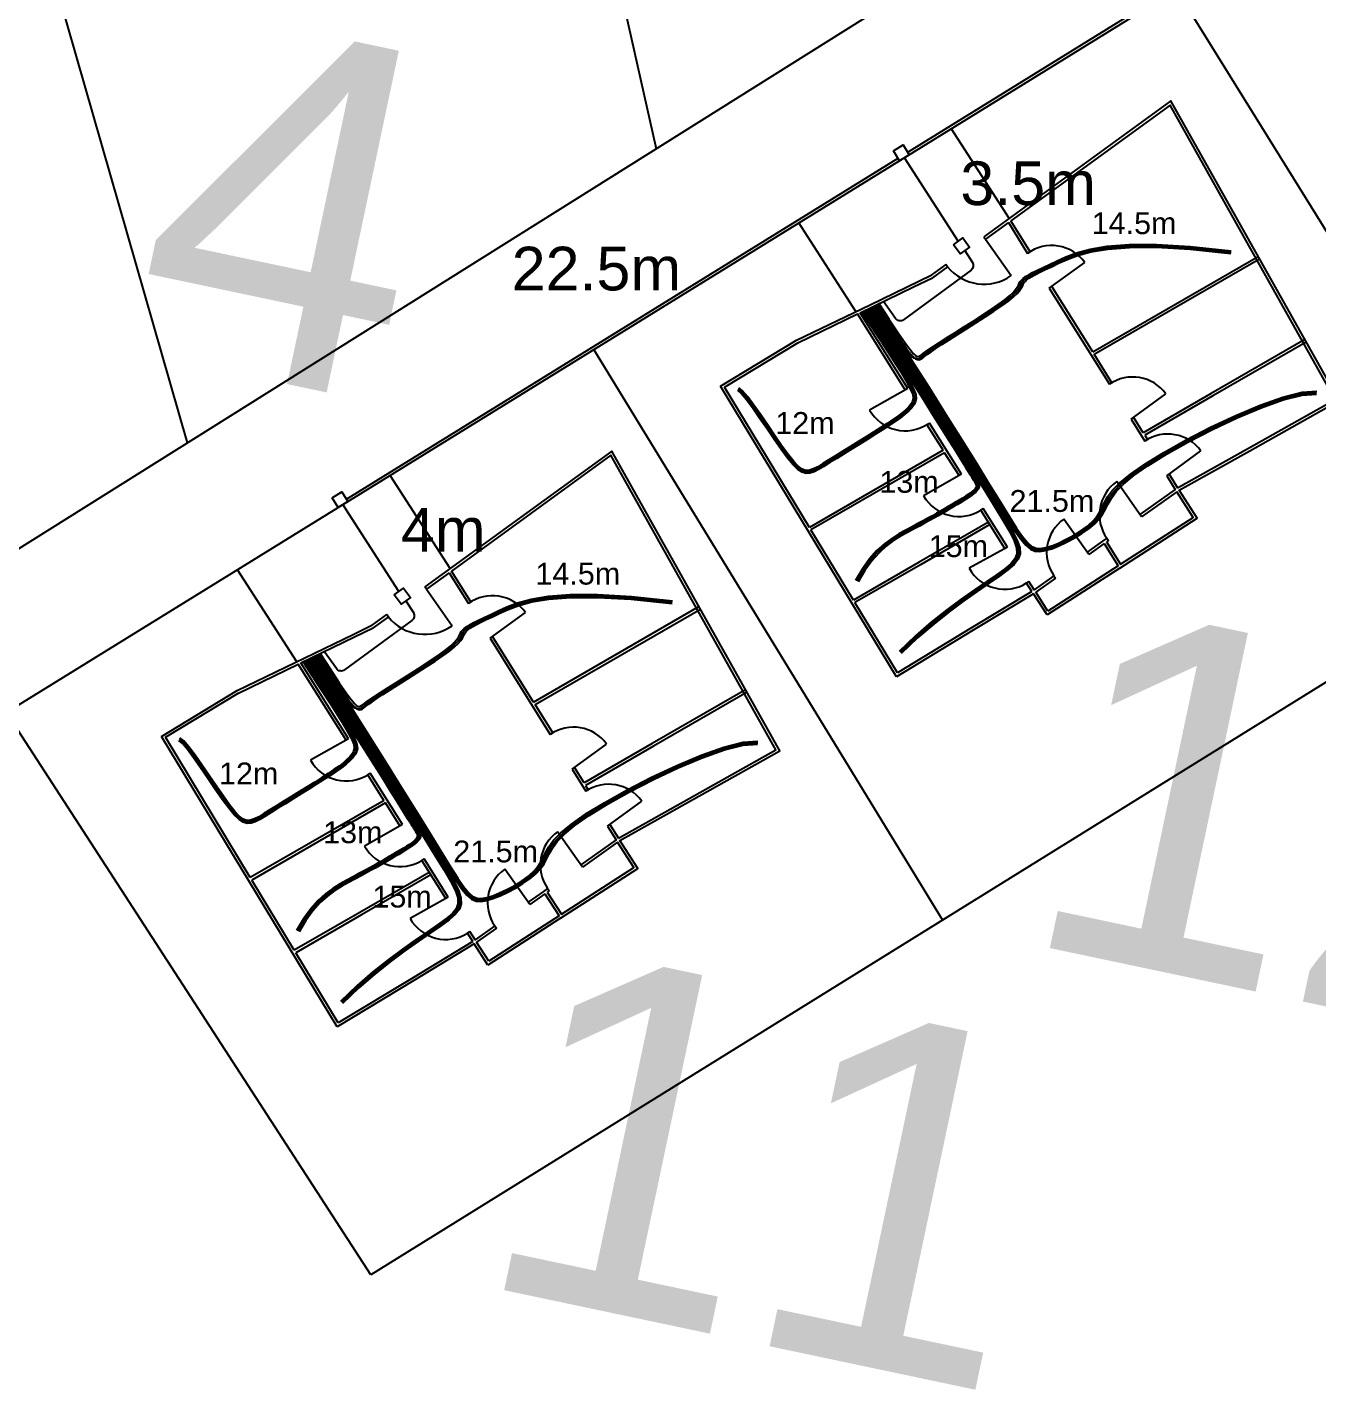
# Model space of a CAD drawing. Header units: millimetres. Extents: x 68 to 789, y 45 to 125.
# Drawn here: x 131 to 175.92, y 45.22 to 92.65 of the extents above; entities that cross this region are included whole.
import ezdxf

# ---------------------------------------------------------------- set-up
doc = ezdxf.new("R2010")
doc.units = ezdxf.units.MM
for name, color, linetype in [('CI', 3, 'Continuous'), ('CS', 2, 'Continuous'), ('Finca', 7, 'Continuous')]:
    doc.layers.add(name, color=color, linetype=linetype)
doc.styles.get("Standard").update_dxf_attribs({"font": 'arial.ttf'})

msp = doc.modelspace()

# ---------------------------------------------------------------- linework, layer by layer
at = {"layer": 'CI'}
for points in [[(160.554, 82.986), (160.918, 82.433), (161.251, 81.943), (161.505, 81.587), (161.693, 81.343), (161.828, 81.191), (161.92, 81.11), (161.984, 81.079), (162.032, 81.077), (162.074, 81.087), (162.118, 81.109), (162.172, 81.144), (162.243, 81.195), (162.337, 81.264), (162.462, 81.353), (162.624, 81.466), (162.83, 81.603), (163.085, 81.767), (163.377, 81.952), (163.694, 82.151), (164.02, 82.357), (164.343, 82.563), (164.649, 82.764), (164.923, 82.951), (165.153, 83.118), (165.328, 83.26), (165.454, 83.38), (165.542, 83.479), (165.6, 83.562), (165.638, 83.632), (165.666, 83.693), (165.694, 83.748), (165.732, 83.801), (165.787, 83.855), (165.864, 83.911), (165.964, 83.973), (166.091, 84.042), (166.246, 84.121), (166.431, 84.211), (166.649, 84.314), (166.902, 84.432), (167.198, 84.566), (167.561, 84.702), (168.024, 84.827), (168.616, 84.926), (169.369, 84.984), (170.313, 84.988), (171.48, 84.922), (172.899, 84.772)], [(160.599, 83.008), (160.95, 82.467), (161.261, 81.989), (161.484, 81.646), (161.633, 81.417), (161.724, 81.278), (161.77, 81.206), (161.788, 81.18), (161.79, 81.176), (161.79, 81.176), (161.791, 81.176), (161.792, 81.175), (161.796, 81.173), (161.801, 81.171), (161.809, 81.167), (161.82, 81.162), (161.835, 81.155), (161.854, 81.146), (161.876, 81.136), (161.901, 81.127), (161.929, 81.119), (161.957, 81.113), (161.987, 81.11), (162.017, 81.112), (162.046, 81.119), (162.075, 81.134), (162.109, 81.157), (162.155, 81.193), (162.219, 81.243), (162.309, 81.31), (162.429, 81.397), (162.588, 81.507), (162.792, 81.641), (163.043, 81.802), (163.332, 81.984), (163.644, 82.18), (163.967, 82.384), (164.287, 82.588), (164.589, 82.787), (164.861, 82.972), (165.088, 83.139), (165.261, 83.28), (165.386, 83.399), (165.472, 83.498), (165.53, 83.582), (165.568, 83.652), (165.598, 83.714), (165.628, 83.771), (165.668, 83.825), (165.726, 83.881), (165.807, 83.94), (165.913, 84.004), (166.044, 84.076), (166.204, 84.157), (166.395, 84.249), (166.618, 84.354), (166.876, 84.475), (167.175, 84.61), (167.543, 84.748), (168.009, 84.875), (168.605, 84.975), (169.362, 85.034), (170.31, 85.038), (171.481, 84.972), (172.906, 84.821)], [(160.645, 83.03), (160.995, 82.496), (161.317, 82.015), (161.559, 81.668), (161.733, 81.431), (161.853, 81.286), (161.931, 81.21), (161.981, 81.183), (162.015, 81.183), (162.046, 81.194), (162.081, 81.215), (162.127, 81.247), (162.19, 81.293), (162.278, 81.357), (162.396, 81.441), (162.552, 81.548), (162.753, 81.679), (163.001, 81.837), (163.286, 82.016), (163.595, 82.21), (163.915, 82.411), (164.231, 82.613), (164.53, 82.81), (164.798, 82.994), (165.023, 83.159), (165.194, 83.3), (165.317, 83.418), (165.403, 83.517), (165.46, 83.601), (165.499, 83.673), (165.529, 83.736), (165.561, 83.794), (165.604, 83.85), (165.666, 83.907), (165.751, 83.968), (165.861, 84.035), (165.997, 84.109), (166.163, 84.192), (166.358, 84.287), (166.586, 84.395), (166.849, 84.518), (167.153, 84.655), (167.524, 84.795), (167.994, 84.923), (168.594, 85.024), (169.354, 85.084), (170.307, 85.088), (171.482, 85.022), (172.912, 84.871)], [(160.145, 82.788), (160.692, 81.947), (161.139, 81.255), (161.471, 80.73), (161.704, 80.342), (161.851, 80.064), (161.927, 79.869), (161.947, 79.73), (161.924, 79.618), (161.871, 79.512), (161.791, 79.403), (161.684, 79.293), (161.551, 79.177), (161.393, 79.056), (161.21, 78.927), (161.004, 78.79), (160.775, 78.641), (160.525, 78.482), (160.259, 78.314), (159.985, 78.142), (159.709, 77.971), (159.439, 77.803), (159.181, 77.643), (158.942, 77.496), (158.729, 77.365), (158.546, 77.254), (158.388, 77.171), (158.245, 77.122), (158.11, 77.115), (157.973, 77.157), (157.826, 77.255), (157.661, 77.416), (157.468, 77.647), (157.244, 77.949), (156.996, 78.303), (156.738, 78.68), (156.482, 79.056), (156.24, 79.402), (156.026, 79.693), (155.852, 79.903), (155.73, 80.004)], [(160.1, 82.766), (160.65, 81.92), (161.095, 81.231), (161.425, 80.709), (161.655, 80.326), (161.8, 80.054), (161.874, 79.865), (161.892, 79.732), (161.869, 79.626), (161.817, 79.524), (161.738, 79.421), (161.633, 79.315), (161.504, 79.203), (161.349, 79.086), (161.17, 78.96), (160.967, 78.825), (160.741, 78.679), (160.493, 78.521), (160.229, 78.354), (159.957, 78.184), (159.683, 78.013), (159.414, 77.846), (159.157, 77.687), (158.92, 77.541), (158.709, 77.411), (158.53, 77.303), (158.375, 77.222), (158.236, 77.175), (158.105, 77.17), (157.973, 77.214), (157.831, 77.313), (157.67, 77.474), (157.482, 77.704), (157.262, 78.005), (157.018, 78.356), (156.762, 78.731), (156.508, 79.104), (156.268, 79.448), (156.053, 79.738), (155.876, 79.947), (155.749, 80.05)], [(160.054, 82.744), (160.607, 81.894), (161.051, 81.207), (161.379, 80.689), (161.607, 80.31), (161.749, 80.044), (161.821, 79.861), (161.838, 79.733), (161.814, 79.634), (161.762, 79.537), (161.685, 79.439), (161.583, 79.337), (161.456, 79.229), (161.305, 79.115), (161.13, 78.992), (160.93, 78.86), (160.707, 78.716), (160.461, 78.559), (160.199, 78.394), (159.929, 78.225), (159.656, 78.055), (159.388, 77.889), (159.133, 77.731), (158.898, 77.586), (158.69, 77.458), (158.514, 77.351), (158.362, 77.273), (158.228, 77.228), (158.101, 77.225), (157.973, 77.27), (157.836, 77.37), (157.679, 77.532), (157.496, 77.761), (157.28, 78.061), (157.039, 78.41), (156.787, 78.782), (156.535, 79.152), (156.295, 79.495), (156.079, 79.783), (155.9, 79.992), (155.769, 80.096)], [(160.19, 82.81), (160.767, 81.921), (161.304, 81.085), (161.776, 80.346), (162.186, 79.699), (162.539, 79.138), (162.839, 78.659), (163.089, 78.256), (163.294, 77.925), (163.458, 77.659), (163.586, 77.452), (163.683, 77.295), (163.754, 77.18), (163.805, 77.098), (163.84, 77.041), (163.864, 77.002), (163.883, 76.971), (163.901, 76.942), (163.918, 76.914), (163.935, 76.886), (163.951, 76.859), (163.967, 76.833), (163.982, 76.807), (163.996, 76.782), (164.01, 76.757), (164.022, 76.732), (164.031, 76.707), (164.035, 76.681), (164.032, 76.653), (164.02, 76.622), (163.996, 76.586), (163.96, 76.546), (163.908, 76.5), (163.839, 76.447), (163.755, 76.389), (163.658, 76.325), (163.55, 76.258), (163.434, 76.187), (163.311, 76.113), (163.183, 76.038), (163.054, 75.962), (162.924, 75.886), (162.792, 75.809), (162.654, 75.73), (162.509, 75.647), (162.353, 75.561), (162.185, 75.468), (162.001, 75.37), (161.799, 75.264), (161.578, 75.148), (161.34, 75.015), (161.091, 74.857), (160.835, 74.665), (160.576, 74.43), (160.319, 74.145), (160.068, 73.8), (159.828, 73.388)], [(160.236, 82.832), (160.809, 81.948), (161.346, 81.112), (161.818, 80.373), (162.229, 79.726), (162.582, 79.165), (162.881, 78.685), (163.131, 78.282), (163.336, 77.951), (163.5, 77.686), (163.628, 77.478), (163.725, 77.321), (163.797, 77.206), (163.847, 77.124), (163.882, 77.067), (163.907, 77.028), (163.926, 76.997), (163.944, 76.968), (163.961, 76.939), (163.979, 76.911), (163.995, 76.883), (164.012, 76.855), (164.027, 76.828), (164.042, 76.8), (164.057, 76.773), (164.07, 76.745), (164.081, 76.716), (164.087, 76.686), (164.085, 76.653), (164.074, 76.617), (164.051, 76.577), (164.014, 76.533), (163.961, 76.482), (163.891, 76.426), (163.805, 76.364), (163.705, 76.297), (163.594, 76.226), (163.474, 76.153), (163.348, 76.077), (163.217, 76), (163.085, 75.923), (162.953, 75.845), (162.819, 75.767), (162.68, 75.687), (162.534, 75.604), (162.379, 75.517), (162.211, 75.425), (162.027, 75.327), (161.826, 75.222), (161.606, 75.106), (161.37, 74.974), (161.123, 74.817), (160.869, 74.627), (160.612, 74.395), (160.358, 74.113), (160.11, 73.772), (159.873, 73.365)], [(160.281, 82.854), (160.851, 81.975), (161.388, 81.139), (161.86, 80.4), (162.271, 79.752), (162.624, 79.191), (162.923, 78.712), (163.174, 78.309), (163.379, 77.977), (163.543, 77.712), (163.671, 77.505), (163.768, 77.348), (163.839, 77.232), (163.89, 77.15), (163.925, 77.093), (163.95, 77.054), (163.969, 77.022), (163.987, 76.993), (164.005, 76.964), (164.022, 76.935), (164.039, 76.907), (164.056, 76.878), (164.073, 76.849), (164.089, 76.819), (164.104, 76.789), (164.119, 76.758), (164.131, 76.725), (164.138, 76.691), (164.138, 76.654), (164.128, 76.613), (164.105, 76.569), (164.068, 76.519), (164.015, 76.465), (163.943, 76.404), (163.854, 76.339), (163.752, 76.269), (163.637, 76.195), (163.514, 76.119), (163.385, 76.041), (163.251, 75.962), (163.117, 75.883), (162.982, 75.804), (162.846, 75.725), (162.707, 75.645), (162.56, 75.561), (162.404, 75.474), (162.236, 75.382), (162.054, 75.284), (161.854, 75.179), (161.635, 75.065), (161.401, 74.934), (161.155, 74.778), (160.903, 74.589), (160.649, 74.36), (160.397, 74.081), (160.151, 73.744), (159.917, 73.342)], [(160.326, 82.876), (160.928, 81.945), (161.562, 80.952), (162.179, 79.977), (162.767, 79.039), (163.319, 78.155), (163.824, 77.341), (164.272, 76.615), (164.655, 75.995), (164.963, 75.491), (165.197, 75.09), (165.355, 74.774), (165.439, 74.523), (165.447, 74.318), (165.381, 74.141), (165.24, 73.972), (165.026, 73.793), (164.738, 73.587), (164.384, 73.346), (163.973, 73.066), (163.513, 72.743), (163.013, 72.372), (162.48, 71.948), (161.924, 71.466), (161.353, 70.922)], [(160.372, 82.898), (160.97, 81.972), (161.605, 80.978), (162.221, 80.004), (162.81, 79.065), (163.362, 78.18), (163.868, 77.365), (164.318, 76.637), (164.702, 76.014), (165.012, 75.506), (165.248, 75.102), (165.408, 74.781), (165.494, 74.526), (165.504, 74.317), (165.438, 74.135), (165.297, 73.961), (165.081, 73.777), (164.791, 73.566), (164.434, 73.321), (164.019, 73.037), (163.555, 72.711), (163.051, 72.337), (162.516, 71.912), (161.959, 71.43), (161.388, 70.887)], [(160.417, 82.92), (161.012, 81.999), (161.647, 81.005), (162.264, 80.03), (162.853, 79.091), (163.406, 78.204), (163.912, 77.388), (164.363, 76.658), (164.749, 76.033), (165.061, 75.522), (165.299, 75.114), (165.462, 74.789), (165.549, 74.529), (165.56, 74.315), (165.495, 74.128), (165.354, 73.95), (165.136, 73.761), (164.844, 73.545), (164.483, 73.295), (164.064, 73.008), (163.597, 72.678), (163.089, 72.302), (162.552, 71.875), (161.993, 71.393), (161.423, 70.852)], [(160.462, 82.942), (161.054, 82.026), (161.689, 81.032), (162.306, 80.057), (162.896, 79.117), (163.449, 78.229), (163.957, 77.411), (164.409, 76.68), (164.796, 76.052), (165.113, 75.539), (165.369, 75.137), (165.58, 74.834), (165.759, 74.619), (165.92, 74.482), (166.076, 74.412), (166.243, 74.398), (166.434, 74.431), (166.659, 74.499), (166.911, 74.598), (167.177, 74.722), (167.447, 74.866), (167.708, 75.024), (167.949, 75.193), (168.159, 75.366), (168.325, 75.538), (168.442, 75.708), (168.531, 75.879), (168.62, 76.06), (168.736, 76.259), (168.905, 76.484), (169.156, 76.742), (169.515, 77.041), (170.01, 77.388), (170.656, 77.787), (171.419, 78.214), (172.253, 78.644), (173.112, 79.049), (173.95, 79.402), (174.721, 79.676), (175.378, 79.843), (175.877, 79.876)], [(160.508, 82.964), (161.096, 82.053), (161.731, 81.059), (162.348, 80.084), (162.938, 79.144), (163.491, 78.257), (163.997, 77.441), (164.448, 76.711), (164.834, 76.085), (165.149, 75.575), (165.404, 75.176), (165.612, 74.876), (165.787, 74.664), (165.944, 74.53), (166.096, 74.462), (166.257, 74.45), (166.442, 74.483), (166.66, 74.55), (166.903, 74.647), (167.161, 74.768), (167.423, 74.908), (167.676, 75.063), (167.909, 75.228), (168.111, 75.397), (168.271, 75.567), (168.384, 75.733), (168.47, 75.903), (168.556, 76.084), (168.671, 76.282), (168.841, 76.507), (169.094, 76.766), (169.457, 77.067), (169.957, 77.417), (170.609, 77.819), (171.379, 78.25), (172.221, 78.684), (173.088, 79.092), (173.934, 79.448), (174.713, 79.724), (175.378, 79.892), (175.882, 79.926)], [(160.553, 82.986), (161.138, 82.08), (161.773, 81.086), (162.39, 80.111), (162.979, 79.172), (163.532, 78.286), (164.038, 77.47), (164.488, 76.742), (164.873, 76.118), (165.186, 75.611), (165.438, 75.215), (165.644, 74.918), (165.816, 74.709), (165.968, 74.578), (166.116, 74.512), (166.271, 74.502), (166.45, 74.535), (166.66, 74.601), (166.896, 74.696), (167.145, 74.814), (167.398, 74.951), (167.643, 75.102), (167.868, 75.263), (168.063, 75.429), (168.217, 75.595), (168.325, 75.759), (168.408, 75.927), (168.492, 76.107), (168.607, 76.305), (168.777, 76.531), (169.032, 76.791), (169.398, 77.094), (169.903, 77.446), (170.561, 77.851), (171.339, 78.286), (172.189, 78.723), (173.064, 79.135), (173.918, 79.494), (174.705, 79.772), (175.377, 79.942), (175.887, 79.976)], [(141.1, 70.802), (141.463, 70.251), (141.795, 69.761), (142.05, 69.405), (142.238, 69.161), (142.372, 69.009), (142.465, 68.928), (142.529, 68.896), (142.576, 68.895), (142.618, 68.905), (142.663, 68.927), (142.717, 68.962), (142.787, 69.013), (142.882, 69.082), (143.006, 69.171), (143.168, 69.284), (143.375, 69.421), (143.63, 69.585), (143.922, 69.77), (144.238, 69.969), (144.565, 70.175), (144.887, 70.381), (145.193, 70.582), (145.468, 70.769), (145.697, 70.936), (145.873, 71.078), (145.999, 71.197), (146.086, 71.297), (146.144, 71.38), (146.182, 71.45), (146.211, 71.511), (146.239, 71.566), (146.276, 71.619), (146.331, 71.672), (146.408, 71.729), (146.509, 71.791), (146.635, 71.86), (146.79, 71.939), (146.975, 72.029), (147.194, 72.132), (147.447, 72.25), (147.742, 72.384), (148.106, 72.52), (148.568, 72.645), (149.16, 72.744), (149.913, 72.802), (150.858, 72.805), (152.024, 72.74), (153.444, 72.59)], [(141.145, 70.824), (141.495, 70.285), (141.806, 69.807), (142.029, 69.464), (142.178, 69.235), (142.268, 69.095), (142.315, 69.024), (142.332, 68.998), (142.335, 68.994), (142.335, 68.994), (142.335, 68.993), (142.337, 68.993), (142.34, 68.991), (142.346, 68.989), (142.354, 68.985), (142.365, 68.98), (142.379, 68.973), (142.398, 68.964), (142.421, 68.954), (142.446, 68.945), (142.473, 68.936), (142.502, 68.931), (142.532, 68.928), (142.561, 68.93), (142.59, 68.937), (142.619, 68.952), (142.653, 68.975), (142.699, 69.011), (142.764, 69.061), (142.853, 69.128), (142.974, 69.215), (143.133, 69.324), (143.336, 69.459), (143.588, 69.62), (143.876, 69.802), (144.189, 69.998), (144.512, 70.202), (144.831, 70.406), (145.134, 70.605), (145.405, 70.79), (145.633, 70.956), (145.806, 71.098), (145.931, 71.217), (146.017, 71.316), (146.074, 71.399), (146.113, 71.47), (146.142, 71.532), (146.172, 71.589), (146.212, 71.643), (146.271, 71.699), (146.352, 71.758), (146.457, 71.822), (146.589, 71.894), (146.749, 71.974), (146.939, 72.067), (147.162, 72.172), (147.42, 72.293), (147.72, 72.428), (148.087, 72.566), (148.553, 72.693), (149.149, 72.793), (149.906, 72.852), (150.855, 72.856), (152.026, 72.79), (153.45, 72.639)], [(141.19, 70.846), (141.539, 70.314), (141.861, 69.833), (142.103, 69.485), (142.277, 69.249), (142.397, 69.104), (142.475, 69.028), (142.525, 69.001), (142.559, 69.001), (142.59, 69.012), (142.625, 69.032), (142.671, 69.065), (142.735, 69.111), (142.822, 69.175), (142.941, 69.259), (143.097, 69.365), (143.297, 69.497), (143.545, 69.655), (143.831, 69.834), (144.14, 70.028), (144.459, 70.229), (144.775, 70.431), (145.074, 70.628), (145.343, 70.812), (145.568, 70.977), (145.739, 71.118), (145.862, 71.236), (145.947, 71.335), (146.005, 71.419), (146.043, 71.491), (146.074, 71.554), (146.105, 71.611), (146.148, 71.667), (146.21, 71.725), (146.296, 71.786), (146.405, 71.853), (146.542, 71.927), (146.707, 72.01), (146.903, 72.105), (147.131, 72.213), (147.394, 72.336), (147.697, 72.473), (148.069, 72.613), (148.539, 72.74), (149.138, 72.842), (149.899, 72.901), (150.851, 72.906), (152.027, 72.84), (153.456, 72.689)], [(140.827, 70.67), (141.395, 69.793), (141.933, 68.957), (142.405, 68.218), (142.815, 67.57), (143.168, 67.009), (143.468, 66.53), (143.718, 66.127), (143.923, 65.795), (144.087, 65.53), (144.215, 65.323), (144.313, 65.165), (144.384, 65.05), (144.435, 64.968), (144.47, 64.911), (144.494, 64.871), (144.513, 64.84), (144.532, 64.811), (144.549, 64.782), (144.567, 64.753), (144.584, 64.725), (144.601, 64.696), (144.617, 64.666), (144.633, 64.637), (144.649, 64.607), (144.664, 64.576), (144.676, 64.543), (144.683, 64.509), (144.682, 64.472), (144.672, 64.431), (144.65, 64.387), (144.613, 64.337), (144.559, 64.283), (144.487, 64.222), (144.399, 64.157), (144.296, 64.087), (144.182, 64.013), (144.059, 63.937), (143.929, 63.859), (143.796, 63.78), (143.661, 63.701), (143.527, 63.622), (143.391, 63.543), (143.251, 63.462), (143.105, 63.379), (142.949, 63.292), (142.781, 63.2), (142.598, 63.102), (142.398, 62.997), (142.179, 62.883), (141.945, 62.752), (141.7, 62.596), (141.448, 62.407), (141.193, 62.178), (140.941, 61.899), (140.696, 61.562), (140.462, 61.16)], [(140.872, 70.692), (141.473, 69.763), (142.107, 68.769), (142.723, 67.795), (143.312, 66.857), (143.863, 65.973), (144.368, 65.159), (144.817, 64.433), (145.199, 63.813), (145.508, 63.308), (145.741, 62.908), (145.9, 62.591), (145.983, 62.34), (145.992, 62.136), (145.926, 61.959), (145.785, 61.79), (145.57, 61.611), (145.282, 61.405), (144.929, 61.164), (144.518, 60.884), (144.058, 60.561), (143.558, 60.19), (143.025, 59.766), (142.469, 59.284), (141.897, 58.74)], [(140.918, 70.714), (141.515, 69.79), (142.149, 68.796), (142.766, 67.822), (143.355, 66.883), (143.907, 65.998), (144.413, 65.182), (144.862, 64.455), (145.246, 63.832), (145.557, 63.324), (145.793, 62.92), (145.953, 62.599), (146.038, 62.344), (146.048, 62.135), (145.983, 61.953), (145.842, 61.779), (145.626, 61.595), (145.335, 61.384), (144.978, 61.139), (144.563, 60.855), (144.1, 60.529), (143.596, 60.155), (143.061, 59.73), (142.503, 59.248), (141.933, 58.705)], [(140.963, 70.736), (141.557, 69.817), (142.191, 68.823), (142.808, 67.848), (143.398, 66.909), (143.95, 66.022), (144.457, 65.206), (144.908, 64.476), (145.293, 63.851), (145.606, 63.34), (145.844, 62.932), (146.006, 62.607), (146.093, 62.347), (146.104, 62.133), (146.04, 61.946), (145.899, 61.768), (145.681, 61.579), (145.388, 61.363), (145.028, 61.113), (144.609, 60.826), (144.141, 60.496), (143.634, 60.12), (143.096, 59.693), (142.538, 59.211), (141.968, 58.67)], [(141.008, 70.758), (141.599, 69.844), (142.234, 68.85), (142.851, 67.874), (143.44, 66.934), (143.994, 66.047), (144.501, 65.229), (144.953, 64.498), (145.34, 63.87), (145.657, 63.357), (145.914, 62.955), (146.125, 62.651), (146.303, 62.437), (146.464, 62.299), (146.621, 62.229), (146.788, 62.216), (146.979, 62.249), (147.204, 62.317), (147.455, 62.416), (147.722, 62.54), (147.992, 62.684), (148.253, 62.842), (148.494, 63.011), (148.703, 63.184), (148.869, 63.356), (148.987, 63.525), (149.076, 63.697), (149.165, 63.878), (149.28, 64.077), (149.45, 64.302), (149.701, 64.56), (150.06, 64.858), (150.555, 65.206), (151.201, 65.604), (151.964, 66.032), (152.798, 66.462), (153.657, 66.867), (154.495, 67.22), (155.265, 67.494), (155.923, 67.661), (156.421, 67.694)], [(141.054, 70.78), (141.641, 69.871), (142.276, 68.877), (142.893, 67.902), (143.482, 66.962), (144.035, 66.075), (144.542, 65.258), (144.993, 64.529), (145.379, 63.903), (145.694, 63.393), (145.949, 62.994), (146.157, 62.694), (146.332, 62.482), (146.489, 62.348), (146.641, 62.28), (146.802, 62.268), (146.987, 62.3), (147.204, 62.368), (147.448, 62.465), (147.706, 62.586), (147.967, 62.726), (148.22, 62.881), (148.453, 63.046), (148.656, 63.215), (148.816, 63.385), (148.928, 63.551), (149.014, 63.721), (149.101, 63.901), (149.216, 64.1), (149.386, 64.325), (149.639, 64.584), (150.001, 64.885), (150.501, 65.235), (151.153, 65.637), (151.924, 66.068), (152.766, 66.502), (153.633, 66.91), (154.479, 67.266), (155.257, 67.542), (155.922, 67.71), (156.426, 67.744)], [(141.099, 70.802), (141.683, 69.898), (142.318, 68.904), (142.935, 67.929), (143.524, 66.989), (144.077, 66.103), (144.583, 65.288), (145.033, 64.559), (145.417, 63.936), (145.731, 63.429), (145.983, 63.033), (146.188, 62.736), (146.36, 62.527), (146.513, 62.396), (146.66, 62.33), (146.816, 62.319), (146.994, 62.352), (147.205, 62.419), (147.44, 62.514), (147.69, 62.632), (147.943, 62.769), (148.187, 62.92), (148.413, 63.081), (148.608, 63.246), (148.762, 63.413), (148.87, 63.577), (148.952, 63.745), (149.037, 63.925), (149.151, 64.123), (149.322, 64.349), (149.577, 64.609), (149.943, 64.912), (150.448, 65.264), (151.106, 65.669), (151.883, 66.104), (152.733, 66.541), (153.609, 66.953), (154.463, 67.312), (155.249, 67.59), (155.921, 67.76), (156.432, 67.794)], [(140.691, 70.604), (141.237, 69.764), (141.683, 69.073), (142.015, 68.547), (142.248, 68.159), (142.396, 67.882), (142.472, 67.687), (142.492, 67.548), (142.469, 67.436), (142.416, 67.329), (142.335, 67.221), (142.228, 67.11), (142.096, 66.995), (141.937, 66.874), (141.755, 66.745), (141.549, 66.608), (141.32, 66.459), (141.069, 66.3), (140.804, 66.132), (140.53, 65.96), (140.254, 65.788), (139.984, 65.621), (139.725, 65.461), (139.486, 65.314), (139.273, 65.182), (139.091, 65.072), (138.932, 64.989), (138.79, 64.94), (138.654, 64.933), (138.517, 64.975), (138.371, 65.073), (138.205, 65.234), (138.013, 65.465), (137.788, 65.767), (137.541, 66.121), (137.282, 66.498), (137.026, 66.874), (136.785, 67.22), (136.571, 67.511), (136.397, 67.721), (136.275, 67.821)], [(140.646, 70.582), (141.194, 69.738), (141.639, 69.049), (141.969, 68.527), (142.2, 68.144), (142.345, 67.872), (142.419, 67.683), (142.437, 67.55), (142.414, 67.444), (142.361, 67.342), (142.282, 67.239), (142.178, 67.133), (142.048, 67.021), (141.894, 66.903), (141.715, 66.778), (141.512, 66.643), (141.286, 66.496), (141.038, 66.338), (140.774, 66.172), (140.501, 66.001), (140.227, 65.831), (139.958, 65.664), (139.702, 65.505), (139.465, 65.359), (139.254, 65.229), (139.074, 65.121), (138.92, 65.04), (138.781, 64.993), (138.65, 64.988), (138.518, 65.032), (138.375, 65.13), (138.215, 65.292), (138.027, 65.522), (137.806, 65.823), (137.562, 66.174), (137.307, 66.549), (137.053, 66.922), (136.812, 67.266), (136.597, 67.556), (136.42, 67.765), (136.294, 67.868)], [(140.6, 70.56), (141.152, 69.711), (141.595, 69.025), (141.923, 68.507), (142.151, 68.128), (142.294, 67.862), (142.366, 67.679), (142.382, 67.551), (142.358, 67.451), (142.307, 67.355), (142.23, 67.257), (142.128, 67.155), (142.001, 67.047), (141.85, 66.933), (141.674, 66.81), (141.475, 66.678), (141.251, 66.533), (141.006, 66.377), (140.744, 66.212), (140.473, 66.043), (140.2, 65.873), (139.933, 65.707), (139.678, 65.549), (139.443, 65.404), (139.235, 65.276), (139.058, 65.169), (138.907, 65.09), (138.772, 65.046), (138.646, 65.043), (138.518, 65.088), (138.38, 65.188), (138.224, 65.349), (138.04, 65.579), (137.824, 65.879), (137.584, 66.228), (137.332, 66.6), (137.079, 66.97), (136.839, 67.312), (136.624, 67.601), (136.444, 67.81), (136.313, 67.914)], [(140.736, 70.626), (141.311, 69.739), (141.849, 68.903), (142.321, 68.164), (142.731, 67.517), (143.084, 66.956), (143.383, 66.477), (143.633, 66.074), (143.838, 65.742), (144.002, 65.477), (144.13, 65.27), (144.228, 65.113), (144.299, 64.997), (144.349, 64.916), (144.384, 64.859), (144.409, 64.82), (144.428, 64.789), (144.445, 64.76), (144.463, 64.732), (144.48, 64.704), (144.496, 64.677), (144.512, 64.651), (144.527, 64.625), (144.541, 64.599), (144.554, 64.575), (144.566, 64.55), (144.575, 64.525), (144.579, 64.499), (144.576, 64.471), (144.564, 64.439), (144.541, 64.404), (144.504, 64.364), (144.452, 64.318), (144.383, 64.265), (144.3, 64.207), (144.202, 64.143), (144.095, 64.075), (143.978, 64.005), (143.855, 63.931), (143.728, 63.856), (143.599, 63.78), (143.469, 63.704), (143.336, 63.627), (143.199, 63.548), (143.053, 63.465), (142.898, 63.378), (142.729, 63.286), (142.546, 63.188), (142.344, 63.082), (142.122, 62.966), (141.885, 62.833), (141.636, 62.675), (141.379, 62.482), (141.121, 62.248), (140.864, 61.963), (140.613, 61.618), (140.373, 61.206)], [(140.782, 70.648), (141.353, 69.766), (141.891, 68.93), (142.363, 68.191), (142.773, 67.543), (143.126, 66.983), (143.426, 66.503), (143.676, 66.1), (143.881, 65.769), (144.045, 65.503), (144.173, 65.296), (144.27, 65.139), (144.341, 65.024), (144.392, 64.942), (144.427, 64.885), (144.452, 64.846), (144.471, 64.815), (144.489, 64.786), (144.506, 64.757), (144.523, 64.729), (144.54, 64.701), (144.556, 64.673), (144.572, 64.646), (144.587, 64.618), (144.601, 64.591), (144.615, 64.563), (144.626, 64.534), (144.631, 64.504), (144.629, 64.471), (144.618, 64.435), (144.595, 64.395), (144.559, 64.351), (144.506, 64.3), (144.435, 64.244), (144.349, 64.182), (144.249, 64.115), (144.138, 64.044), (144.018, 63.971), (143.892, 63.895), (143.762, 63.818), (143.63, 63.74), (143.498, 63.663), (143.364, 63.585), (143.225, 63.505), (143.079, 63.422), (142.923, 63.335), (142.755, 63.243), (142.572, 63.145), (142.371, 63.04), (142.151, 62.924), (141.915, 62.792), (141.668, 62.635), (141.414, 62.445), (141.157, 62.213), (140.902, 61.931), (140.654, 61.59), (140.417, 61.183)]]:
    msp.add_lwpolyline(points, dxfattribs=at)
at = {"layer": 'CS'}
for p, q in [((161.65, 88.297), (169.857, 93.368)), ((142.108, 76.221), (161.31, 88.087)), ((163.401, 85.197), (161.532, 88.107)), ((143.937, 73.009), (141.989, 76.034))]:
    msp.add_line(p, q, dxfattribs=at)
for points in [[(161.152, 88.342), (161.493, 88.552), (161.703, 88.212), (161.362, 88.002)], [(163.239, 85.08), (163.563, 85.315), (163.798, 84.991), (163.474, 84.756)], [(141.609, 76.268), (141.948, 76.479), (142.159, 76.139), (141.82, 75.928)], [(143.775, 72.891), (144.099, 73.126), (144.334, 72.802), (144.01, 72.567)]]:
    msp.add_lwpolyline(points, close=True, dxfattribs=at)
for points in [[(163.636, 84.874), (163.903, 84.461, -0.398359), (163.852, 84.19), (161.503, 82.467, -0.419845), (161.221, 82.513), (160.803, 83.107)], [(144.172, 72.685), (144.439, 72.272, -0.398359), (144.388, 72.002), (142.039, 70.278, -0.419845), (141.757, 70.324), (141.339, 70.918)]]:
    msp.add_lwpolyline(points, format="xyb", dxfattribs=at)
at = {"layer": 'Finca'}
for p, q in [((145.245, 122.343), (152.889, 88.422)), ((126.534, 113.073), (136.563, 78.183)), ((190.572, 106.046), (130.276, 68.798)), ((106.173, 59.124), (173.6, 101.411)), ((183.246, 74.23), (171.002, 93.956)), ((165.193, 85.975), (163.165, 89.123)), ((203.102, 86.539), (142.963, 49.225)), ((159.842, 82.753), (157.853, 85.84)), ((165.906, 84.835), (165.233, 85.91)), ((164.299, 85.355), (164.357, 85.273)), ((168.086, 81.349), (173.844, 84.673)), ((168.139, 81.264), (173.894, 84.587)), ((160.335, 82.991), (162.461, 84.02)), ((163.033, 84.312), (162.505, 83.93)), ((163.033, 84.312), (162.973, 84.392)), ((159.987, 82.711), (161.852, 83.614)), ((161.852, 83.614), (162.505, 83.93)), ((168.086, 81.349), (166.659, 83.629)), ((157.774, 81.752), (160.335, 82.991)), ((157.817, 81.662), (159.896, 82.668)), ((155.136, 80.156), (157.774, 81.752)), ((155.273, 80.122), (157.826, 81.666)), ((162.862, 61.577), (150.716, 81.43)), ((168.757, 80.276), (168.139, 81.264)), ((161.254, 70.043), (155.136, 80.156)), ((158.227, 75.239), (155.273, 80.122)), ((162.316, 78.821), (162.401, 78.873)), ((169.846, 78.533), (169.509, 79.073)), ((162.882, 77.927), (158.227, 75.239)), ((162.932, 77.84), (158.279, 75.154)), ((145.716, 73.806), (143.627, 77.049)), ((171.012, 76.472), (169.791, 75.605)), ((164.192, 75.837), (164.275, 75.893)), ((159.758, 72.709), (158.279, 75.154)), ((168.482, 74.675), (167.953, 74.299)), ((168.633, 74.783), (168.563, 74.733)), ((168.575, 74.864), (168.633, 74.783)), ((140.379, 70.564), (138.315, 73.766)), ((146.442, 72.646), (145.769, 73.721)), ((169.03, 73.823), (166.497, 72.191)), ((168.976, 73.907), (166.527, 72.329)), ((166.736, 73.557), (166.796, 73.476)), ((144.893, 73.085), (144.835, 73.166)), ((165.785, 73.304), (165.869, 73.358)), ((166.796, 73.477), (166.105, 72.986)), ((161.288, 70.18), (159.81, 72.623)), ((165.971, 73.013), (163.87, 71.742)), ((166.022, 72.927), (163.922, 71.657)), ((166.497, 72.191), (166.022, 72.927)), ((166.527, 72.329), (166.105, 72.986)), ((143.569, 72.123), (143.041, 71.741)), ((143.569, 72.123), (143.509, 72.203)), ((148.622, 69.16), (154.38, 72.484)), ((148.675, 69.075), (154.43, 72.398)), ((142.338, 71.512), (142.997, 71.831)), ((142.388, 71.426), (143.041, 71.741)), ((163.922, 71.657), (161.254, 70.043)), ((163.87, 71.742), (161.288, 70.18)), ((138.31, 69.563), (142.338, 71.512)), ((140.523, 70.523), (142.388, 71.426)), ((148.622, 69.16), (147.196, 71.441)), ((138.353, 69.473), (140.432, 70.479)), ((135.672, 67.967), (138.31, 69.563)), ((135.809, 67.933), (138.362, 69.477)), ((142.963, 49.225), (130.276, 68.798)), ((149.293, 68.087), (148.675, 69.075)), ((141.79, 57.854), (135.672, 67.967)), ((138.763, 63.05), (135.809, 67.933)), ((150.382, 66.344), (150.045, 66.884)), ((142.852, 66.632), (142.937, 66.684)), ((143.418, 65.738), (138.763, 63.05)), ((143.468, 65.651), (138.815, 62.965)), ((151.548, 64.284), (150.327, 63.416)), ((144.728, 63.648), (144.811, 63.705)), ((140.294, 60.52), (138.815, 62.965)), ((149.111, 62.675), (149.169, 62.594)), ((149.018, 62.486), (148.489, 62.11)), ((149.169, 62.594), (149.099, 62.544)), ((149.512, 61.718), (147.063, 60.14)), ((147.332, 61.288), (146.641, 60.797)), ((149.566, 61.634), (147.033, 60.002)), ((147.272, 61.368), (147.332, 61.287)), ((146.507, 60.824), (144.406, 59.553)), ((146.558, 60.739), (144.458, 59.468)), ((146.322, 61.115), (146.405, 61.17)), ((147.033, 60.002), (146.558, 60.739)), ((147.063, 60.14), (146.641, 60.797)), ((141.824, 57.991), (140.346, 60.434)), ((144.458, 59.468), (141.79, 57.854)), ((144.406, 59.553), (141.824, 57.991))]:
    msp.add_line(p, q, dxfattribs=at)
at = {"layer": 'Finca', "extrusion": (4.95131e-16, -3.69377e-17, -1)}
for p, q in [((164.357, 85.273), (165.25, 84.006)), ((144.893, 73.085), (145.786, 71.817))]:
    msp.add_line(p, q, dxfattribs=at)
at = {"layer": 'Finca'}
for points in [[(169.03, 73.823), (171.721, 75.556), (171.094, 76.53), (173.554, 77.91), (176.661, 79.652), (170.811, 90.085), (164.299, 85.355)], [(171.041, 76.615), (173.505, 77.997), (176.525, 79.69), (170.779, 89.938), (165.233, 85.91)], [(165.152, 85.851), (164.357, 85.273)], [(165.152, 85.851), (165.822, 84.778)], [(166.577, 83.57), (167.81, 84.465)], [(162.973, 84.392), (162.461, 84.02)], [(166.577, 83.57), (168.67, 80.22)], [(161.559, 80.024), (159.896, 82.668)], [(161.646, 80.073), (159.987, 82.711)], [(175.467, 81.778), (172.216, 79.902), (169.846, 78.533)], [(175.517, 81.692), (172.266, 79.815), (169.896, 78.447)], [(161.646, 80.073), (160.321, 79.324)], [(169.425, 79.012), (170.631, 79.888)], [(162.879, 77.925), (162.316, 78.821)], [(163.522, 77.09), (162.401, 78.873)], [(169.425, 79.012), (169.906, 78.242)], [(169.896, 78.447), (169.991, 78.295)], [(149.566, 61.634), (152.257, 63.367), (151.63, 64.342), (154.09, 65.721), (157.197, 67.463), (151.347, 77.896), (144.835, 73.166)], [(163.435, 77.041), (162.932, 77.84)], [(170.664, 77.029), (171.855, 77.901)], [(151.577, 64.426), (154.041, 65.808), (157.061, 67.501), (151.315, 77.749), (145.769, 73.721)], [(163.522, 77.09), (162.201, 76.335)], [(169.791, 75.605), (168.925, 76.835)], [(170.664, 77.029), (170.959, 76.557), (169.733, 75.687)], [(170.745, 77.088), (171.041, 76.615)], [(168.563, 74.733), (169.06, 73.961), (171.583, 75.586), (171.012, 76.472)], [(170.958, 76.557), (170.952, 76.566), (170.953, 76.566)], [(165.116, 74.556), (164.275, 75.893)], [(164.458, 75.422), (162.043, 74.028), (159.758, 72.709)], [(165.029, 74.508), (164.192, 75.837)], [(167.953, 74.299), (167.086, 75.528)], [(164.508, 75.335), (162.093, 73.941), (159.81, 72.623)], [(165.116, 74.556), (163.787, 73.815)], [(168.427, 74.759), (167.895, 74.381)], [(168.575, 74.864), (168.427, 74.759)], [(168.482, 74.675), (168.976, 73.907)], [(145.688, 73.662), (144.893, 73.085)], [(145.688, 73.662), (146.358, 72.59)], [(166.736, 73.557), (166.051, 73.07), (165.869, 73.358)], [(165.969, 73.012), (165.785, 73.304)], [(143.509, 72.203), (142.997, 71.831)], [(147.114, 71.381), (148.346, 72.276)], [(147.114, 71.381), (149.206, 68.031)], [(142.095, 67.835), (140.432, 70.479)], [(142.182, 67.885), (140.523, 70.523)], [(156.003, 69.589), (152.752, 67.713), (150.382, 66.344)], [(156.053, 69.503), (152.802, 67.626), (150.432, 66.258)], [(142.182, 67.885), (140.858, 67.135)], [(149.961, 66.823), (151.167, 67.699)], [(143.415, 65.736), (142.852, 66.632)], [(144.058, 64.901), (142.937, 66.684)], [(149.961, 66.823), (150.442, 66.053)], [(150.432, 66.258), (150.527, 66.106)], [(143.971, 64.852), (143.468, 65.651)], [(151.2, 64.84), (152.391, 65.712)], [(144.058, 64.901), (142.737, 64.146)], [(150.327, 63.416), (149.461, 64.646)], [(151.2, 64.84), (151.495, 64.368), (150.269, 63.498)], [(151.281, 64.899), (151.577, 64.426)], [(149.099, 62.544), (149.596, 61.772), (152.119, 63.397), (151.548, 64.284)], [(151.494, 64.368), (151.488, 64.377), (151.489, 64.377)], [(145.565, 62.319), (144.728, 63.648)], [(145.652, 62.367), (144.811, 63.705)], [(144.994, 63.233), (142.579, 61.839), (140.294, 60.52)], [(145.044, 63.147), (142.629, 61.753), (140.346, 60.434)], [(148.489, 62.11), (147.622, 63.34)], [(149.111, 62.675), (148.964, 62.57)], [(145.652, 62.367), (144.323, 61.626)], [(148.964, 62.57), (148.431, 62.192)], [(149.018, 62.486), (149.512, 61.718)], [(147.272, 61.368), (146.587, 60.881), (146.405, 61.17)], [(146.505, 60.823), (146.322, 61.115)]]:
    msp.add_lwpolyline(points, dxfattribs=at)
for centre, radius, start, end in [((166.659, 83.629), 1.422, 35.9978, 126.0741), ((164.305, 85.343), 1.637, 219.0236, 305.235), ((169.481, 79.052), 1.422, 35.9978, 124.7765), ((161.559, 80.024), 1.422, 209.5132, 303.101), ((170.705, 77.066), 1.422, 35.9978, 124.1795), ((169.744, 75.673), 1.422, 125.1796, 214.6961), ((163.435, 77.041), 1.422, 209.7618, 302.1688), ((167.905, 74.366), 1.422, 125.1796, 214.6961), ((165.029, 74.508), 1.422, 209.1715, 302.1688), ((167.905, 74.366), 1.422, 218.7282, 218.7674), ((147.196, 71.441), 1.422, 35.9978, 126.0741), ((144.841, 73.154), 1.637, 219.0236, 305.235), ((150.017, 66.864), 1.422, 35.9978, 124.7765), ((142.095, 67.835), 1.422, 209.5132, 303.101), ((151.241, 64.877), 1.422, 35.9978, 124.1795), ((150.28, 63.484), 1.422, 125.1796, 214.6961), ((143.971, 64.852), 1.422, 209.7618, 302.1688), ((148.441, 62.178), 1.422, 125.1796, 214.6961), ((145.565, 62.319), 1.422, 209.1715, 302.1688), ((148.441, 62.178), 1.422, 218.7282, 218.7674)]:
    msp.add_arc(centre, radius, start, end, dxfattribs=at)

# ---------------------------------------------------------------- texts
at = {"layer": 'CI', "char_height": 0.7598, "attachment_point": 1}
for s, insert in [('14.5m', (168.053, 86.207)), ('12m', (157.037, 79.253)), ('13m', (160.661, 77.205)), ('21.5m', (165.192, 76.539)), ('15m', (162.378, 74.967)), ('14.5m', (148.689, 74.009)), ('12m', (137.673, 67.055)), ('13m', (141.298, 65.007)), ('21.5m', (145.828, 64.34)), ('15m', (143.014, 62.768))]:
    msp.add_mtext_dynamic_manual_height_columns(s, width=0.96047, gutter_width=3.799, heights=[0], dxfattribs=dict(at, insert=insert))
at = {"layer": 'CS', "char_height": 1.5195, "attachment_point": 1}
for s, insert in [('3.5m', (163.481, 87.978)), ('22.5m', (147.862, 85.009)), ('4m', (144.004, 75.915))]:
    msp.add_mtext_dynamic_manual_height_columns(s, width=1.92095, gutter_width=7.598, heights=[0], dxfattribs=dict(at, insert=insert))
at = {"layer": 'Finca'}
for s, height, p in [('4', 12.156, (134.273, 81.447)), ('12', 12.1564, (165.33, 60.864)), ('11', 12.1564, (146.334, 48.956))]:
    msp.add_text(s, height=height, rotation=348.0726, dxfattribs=at).set_placement(p)

doc.saveas('drawing.dxf')
